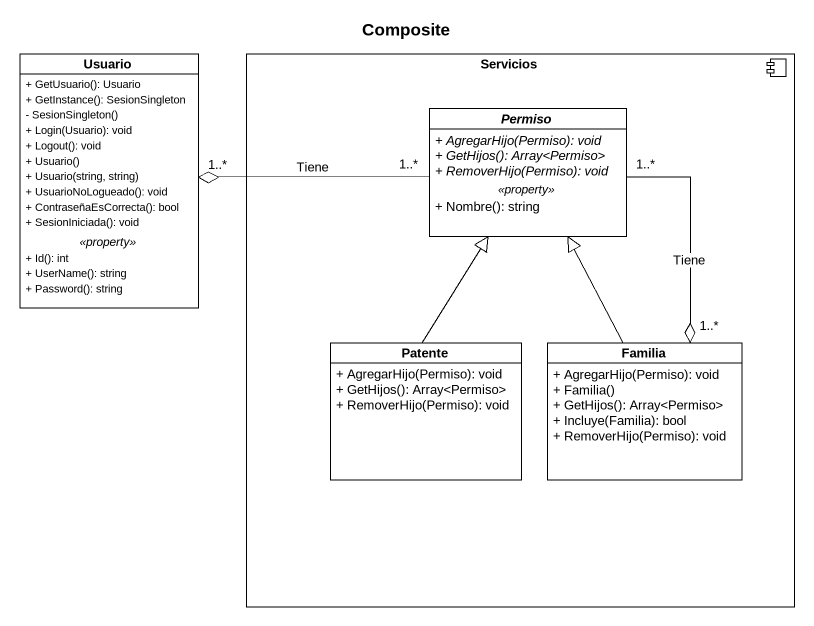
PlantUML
@startuml
title Composite
hide circle
hide empty members
skinparam classAttributeIconSize 0
class Usuario {
  + GetUsuario(): Usuario
  + GetInstance(): SesionSingleton
  - SesionSingleton()
  + Login(Usuario): void
  + Logout(): void
  + Usuario()
  + Usuario(string, string)
  + UsuarioNoLogueado(): void
  + ContraseñaEsCorrecta(): bool
  + SesionIniciada(): void
  .. <<property>> ..
  + Id(): int
  + UserName(): string
  + Password(): string
}
component Servicios {
  abstract class Permiso {
    {abstract} + AgregarHijo(Permiso): void
    {abstract} + GetHijos(): Array<Permiso>
    {abstract} + RemoverHijo(Permiso): void
    .. <<property>> ..
    + Nombre(): string
  }
  class Patente {
    + AgregarHijo(Permiso): void
    + GetHijos(): Array<Permiso>
    + RemoverHijo(Permiso): void
  }
  class Familia {
    + AgregarHijo(Permiso): void
    + Familia()
    + GetHijos(): Array<Permiso>
    + Incluye(Familia): bool
    + RemoverHijo(Permiso): void
  }
}
Permiso "1..*" -left-o "1..*" Usuario : Tiene
Permiso "1..*" --o "1..*" Familia : Tiene
Patente -up-|> Permiso
Familia -up-|> Permiso
@enduml
